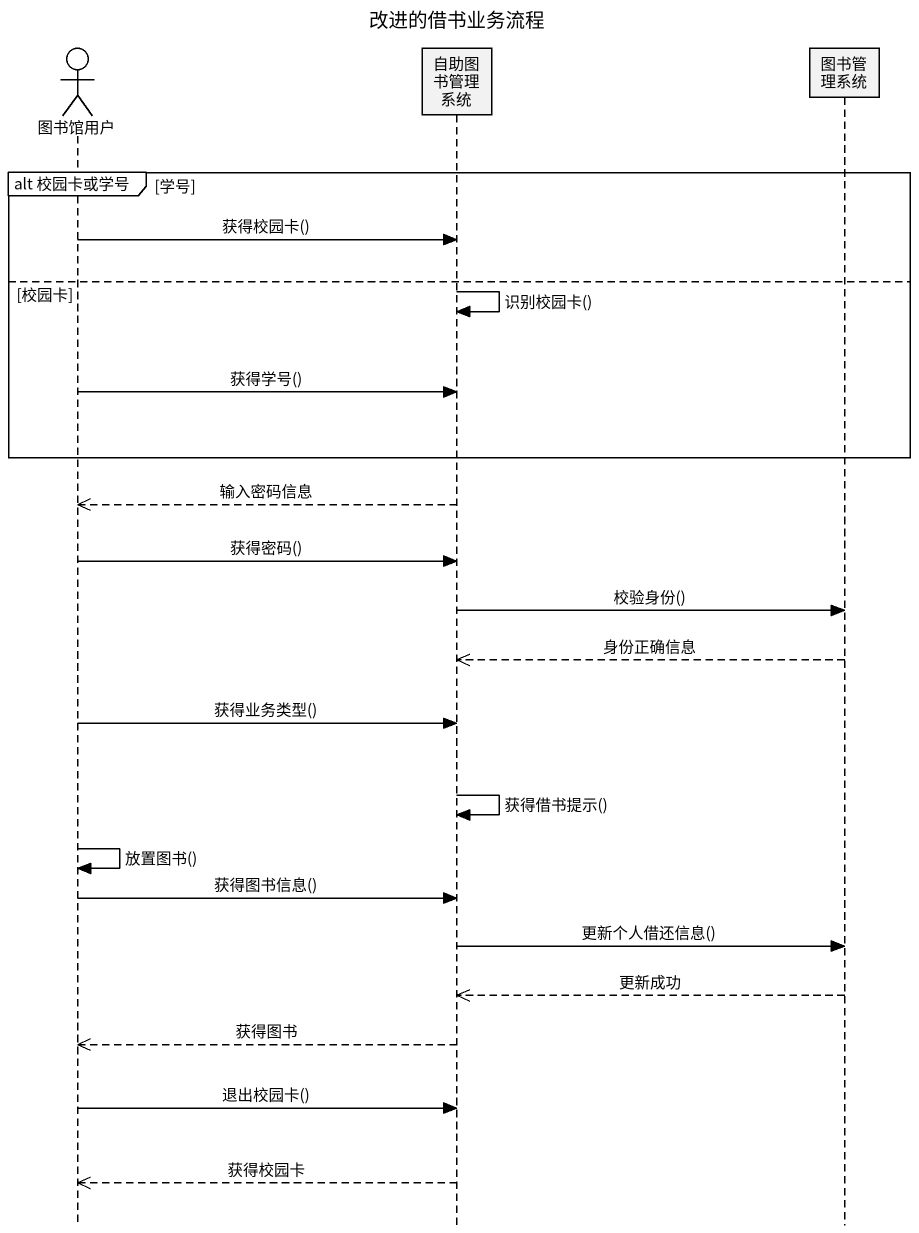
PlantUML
@startuml
title 改进的借书业务流程
hide footbox
actor 图书馆用户
participant 自助图书管理系统
participant 图书管理系统

group alt 校园卡或学号 [学号]
  图书馆用户 -> 自助图书管理系统 : 获得校园卡()
else 校园卡
  自助图书管理系统 -> 自助图书管理系统 : 识别校园卡()
  图书馆用户 -> 自助图书管理系统 : 获得学号()
end
自助图书管理系统 -->> 图书馆用户 : 输入密码信息
图书馆用户 -> 自助图书管理系统 : 获得密码()
自助图书管理系统 -> 图书管理系统 : 校验身份()
图书管理系统 -->> 自助图书管理系统 : 身份正确信息
图书馆用户 -> 自助图书管理系统 : 获得业务类型()
自助图书管理系统 -> 自助图书管理系统 : 获得借书提示()
图书馆用户 -> 图书馆用户 : 放置图书()
图书馆用户 -> 自助图书管理系统 : 获得图书信息()
自助图书管理系统 -> 图书管理系统 : 更新个人借还信息()
图书管理系统 -->> 自助图书管理系统 : 更新成功
自助图书管理系统 -->> 图书馆用户 : 获得图书
图书馆用户 -> 自助图书管理系统 : 退出校园卡()
自助图书管理系统 -->> 图书馆用户 : 获得校园卡
@enduml
